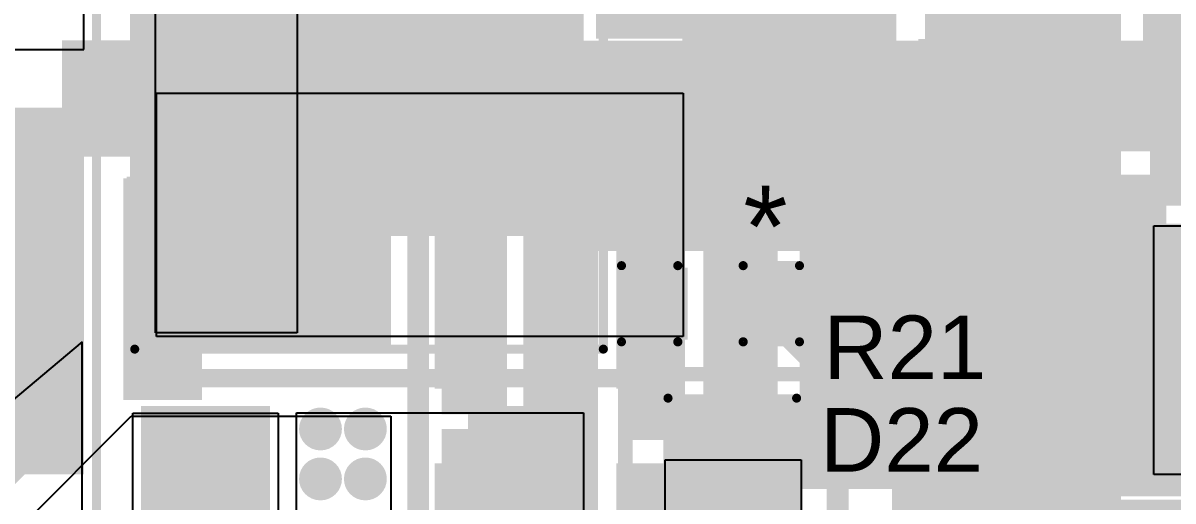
# Model space of a CAD drawing. Header units: millimetres. Extents: x -35.7 to 35.7, y -3.2 to 68.2.
# Drawn here: x -0.57 to 15.51, y 35.8 to 42.48 of the extents above; entities that cross this region are included whole.
import ezdxf

# ---------------------------------------------------------------- set-up
doc = ezdxf.new("R2010")
doc.units = ezdxf.units.MM
for name, color, linetype in [('BottomLayer', 5, 'Continuous'), ('BottomPaste', 16, 'Continuous'), ('BottomSolder', 6, 'Continuous'), ('MultiLayer', 9, 'Continuous'), ('PadHoleLayer', 156, 'Continuous'), ('TopLayer', 1, 'Continuous'), ('TopOverlay', 2, 'Continuous'), ('TopPaste', 8, 'Continuous'), ('TopSolder', 216, 'Continuous'), ('ViaHoleLayer', 16, 'Continuous')]:
    doc.layers.add(name, color=color, linetype=linetype)
doc.styles.add('Arial', font='', dxfattribs={"height": 0.2})
doc.styles.get('Arial').set_extended_font_data('Arial')

# ---------------------------------------------------------------- blocks, each defined once
blk = doc.blocks.new('DPAK_1')
at = {"layer": 'TopLayer'}
for points in [[(-2.9, 0.49), (-2.9, 6.69), (2.9, 6.69), (2.9, 0.49)], [(-3.085, -5.09), (-3.085, -2.09), (-1.485, -2.09), (-1.485, -5.09)], [(1.485, -5.09), (1.485, -2.09), (3.085, -2.09), (3.085, -5.09)]]:
    blk.add_hatch(color=1, dxfattribs=at).paths.add_polyline_path(points)
at = {"layer": 'TopPaste'}
for points in [[(-2.9, 0.49), (-2.9, 6.69), (2.9, 6.69), (2.9, 0.49)], [(-3.085, -5.09), (-3.085, -2.09), (-1.485, -2.09), (-1.485, -5.09)], [(1.485, -5.09), (1.485, -2.09), (3.085, -2.09), (3.085, -5.09)]]:
    blk.add_hatch(color=8, dxfattribs=at).paths.add_polyline_path(points)
at = {"layer": 'TopSolder'}
for points in [[(-3.002, 0.388), (-3.002, 6.792), (3.002, 6.792), (3.002, 0.388)], [(-3.187, -5.192), (-3.187, -1.988), (-1.383, -1.988), (-1.383, -5.192)], [(1.383, -5.192), (1.383, -1.988), (3.187, -1.988), (3.187, -5.192)]]:
    blk.add_hatch(color=216, dxfattribs=at).paths.add_polyline_path(points)
at = {"layer": 'TopOverlay', "const_width": 0.127}
for points in [[(-3.277, 4.877), (-3.023, 4.877)], [(-3.277, -1.194), (-3.277, 4.877)], [(3.023, 4.877), (3.277, 4.877)], [(3.277, -1.194), (3.277, 4.877)], [(-3.277, -1.194), (3.277, -1.194)]]:
    blk.add_lwpolyline(points, dxfattribs=at)
at = {"layer": 'TopOverlay'}
for points, const_width in [([(-3.308, 4.877, 1), (-3.245, 4.877, 1)], 0.0635), ([(-3.308, 4.877, 1), (-3.245, 4.877, 1)], 0.0635), ([(-3.054, 4.877, 1), (-2.991, 4.877, 1)], 0.0635), ([(2.991, 4.877, 1), (3.054, 4.877, 1)], 0.0635), ([(3.245, 4.877, 1), (3.308, 4.877, 1)], 0.0635), ([(3.245, 4.877, 1), (3.308, 4.877, 1)], 0.0635), ([(-3.308, -1.194, 1), (-3.245, -1.194, 1)], 0.0635), ([(-3.308, -1.194, 1), (-3.245, -1.194, 1)], 0.0635), ([(3.245, -1.194, 1), (3.308, -1.194, 1)], 0.0635), ([(3.245, -1.194, 1), (3.308, -1.194, 1)], 0.0635), ([(-3.302, -4.623, 1), (-3.607, -4.623, 1)], 0.127), ([(-3.639, -4.623, 1), (-3.575, -4.623, 1)], 0.0635), ([(-3.334, -4.623, 1), (-3.27, -4.623, 1)], 0.0635)]:
    blk.add_lwpolyline(points, format="xyb", close=True, dxfattribs=dict(at, const_width=const_width))
blk = doc.blocks.new('C___0603_5')
at = {"layer": 'TopLayer'}
for points in [[(-0.381, 0.445), (-0.381, -0.445), (-1.143, -0.445), (-1.143, 0.445)], [(1.143, 0.445), (1.143, -0.445), (0.381, -0.445), (0.381, 0.445)]]:
    blk.add_hatch(color=1, dxfattribs=at).paths.add_polyline_path(points)
at = {"layer": 'TopPaste'}
for points in [[(-0.381, 0.445), (-0.381, -0.445), (-1.143, -0.445), (-1.143, 0.445)], [(1.143, 0.445), (1.143, -0.445), (0.381, -0.445), (0.381, 0.445)]]:
    blk.add_hatch(color=8, dxfattribs=at).paths.add_polyline_path(points)
at = {"layer": 'TopSolder'}
for points in [[(-0.321, 0.504), (-0.321, -0.504), (-1.203, -0.504), (-1.203, 0.504)], [(1.203, 0.504), (1.203, -0.504), (0.321, -0.504), (0.321, 0.504)]]:
    blk.add_hatch(color=216, dxfattribs=at).paths.add_polyline_path(points)
at = {"layer": 'TopOverlay', "const_width": 0.127}
for points in [[(-1.245, 0.533), (-1.245, -0.533)], [(-0.457, 0.533), (-1.245, 0.533)], [(1.245, 0.533), (0.457, 0.533)], [(1.245, 0.533), (1.245, -0.533)], [(-0.457, -0.533), (-1.245, -0.533)], [(1.245, -0.533), (0.457, -0.533)]]:
    blk.add_lwpolyline(points, dxfattribs=at)
at = {"layer": 'TopOverlay', "const_width": 0.0635}
for points in [[(-1.276, 0.533, 1), (-1.213, 0.533, 1)], [(-1.276, 0.533, 1), (-1.213, 0.533, 1)], [(-0.489, 0.533, 1), (-0.425, 0.533, 1)], [(0.425, 0.533, 1), (0.489, 0.533, 1)], [(1.213, 0.533, 1), (1.276, 0.533, 1)], [(1.213, 0.533, 1), (1.276, 0.533, 1)], [(-1.276, -0.533, 1), (-1.213, -0.533, 1)], [(-1.276, -0.533, 1), (-1.213, -0.533, 1)], [(-0.489, -0.533, 1), (-0.425, -0.533, 1)], [(0.425, -0.533, 1), (0.489, -0.533, 1)], [(1.213, -0.533, 1), (1.276, -0.533, 1)], [(1.213, -0.533, 1), (1.276, -0.533, 1)]]:
    blk.add_lwpolyline(points, format="xyb", close=True, dxfattribs=at)
blk = doc.blocks.new('SOD_123_6')
at = {"layer": 'TopLayer'}
for points in [[(-2.225, 0.325), (-1.255, 0.325), (-1.255, -0.325), (-2.225, -0.325)], [(1.255, 0.325), (2.225, 0.325), (2.225, -0.325), (1.255, -0.325)]]:
    blk.add_hatch(color=1, dxfattribs=at).paths.add_polyline_path(points)
at = {"layer": 'TopOverlay'}
for points in [[(-3.253, -0.863), (-2.313, -0.863), (-2.313, 0.925), (-3.253, 0.925)], [(-2.364, 0.382), (-1.475, 0.382), (-1.475, 0.925), (-2.364, 0.925)], [(-2.364, -0.923), (-1.475, -0.923), (-1.475, -0.38), (-2.364, -0.38)]]:
    blk.add_hatch(color=2, dxfattribs=at).paths.add_polyline_path(points)
at = {"layer": 'TopPaste'}
for points in [[(-2.225, 0.325), (-1.255, 0.325), (-1.255, -0.325), (-2.225, -0.325)], [(1.255, 0.325), (2.225, 0.325), (2.225, -0.325), (1.255, -0.325)]]:
    blk.add_hatch(color=8, dxfattribs=at).paths.add_polyline_path(points)
at = {"layer": 'TopSolder'}
for points in [[(-2.327, 0.427), (-1.153, 0.427), (-1.153, -0.427), (-2.327, -0.427)], [(1.153, 0.427), (2.327, 0.427), (2.327, -0.427), (1.153, -0.427)]]:
    blk.add_hatch(color=216, dxfattribs=at).paths.add_polyline_path(points)
at = {"layer": 'TopOverlay', "const_width": 0.127}
for points in [[(1.397, 0.899), (-3.2, 0.899)], [(1.397, 0.584), (1.397, 0.899)], [(1.397, -0.899), (1.397, -0.584)], [(1.397, -0.899), (-3.2, -0.899)]]:
    blk.add_lwpolyline(points, dxfattribs=at)
at = {"layer": 'TopOverlay', "const_width": 0.0635}
for points in [[(-3.232, 0.899, 1), (-3.169, 0.899, 1)], [(1.365, 0.899, 1), (1.429, 0.899, 1)], [(1.365, 0.899, 1), (1.429, 0.899, 1)], [(1.365, 0.584, 1), (1.429, 0.584, 1)], [(1.365, -0.584, 1), (1.429, -0.584, 1)], [(-3.232, -0.899, 1), (-3.169, -0.899, 1)], [(1.365, -0.899, 1), (1.429, -0.899, 1)], [(1.365, -0.899, 1), (1.429, -0.899, 1)]]:
    blk.add_lwpolyline(points, format="xyb", close=True, dxfattribs=at)
blk = doc.blocks.new('CAP__2917_24')
at = {"layer": 'TopLayer'}
for points in [[(-1.395, 1.285), (1.395, 1.285), (1.395, -1.285), (-1.395, -1.285)], [(5.045, 1.285), (7.835, 1.285), (7.835, -1.285), (5.045, -1.285)]]:
    blk.add_hatch(color=1, dxfattribs=at).paths.add_polyline_path(points)
at = {"layer": 'TopPaste'}
for points in [[(-1.395, 1.285), (1.395, 1.285), (1.395, -1.285), (-1.395, -1.285)], [(5.045, 1.285), (7.835, 1.285), (7.835, -1.285), (5.045, -1.285)]]:
    blk.add_hatch(color=8, dxfattribs=at).paths.add_polyline_path(points)
at = {"layer": 'TopSolder'}
for points in [[(-1.497, 1.387), (1.497, 1.387), (1.497, -1.387), (-1.497, -1.387)], [(4.943, 1.387), (7.937, 1.387), (7.937, -1.387), (4.943, -1.387)]]:
    blk.add_hatch(color=216, dxfattribs=at).paths.add_polyline_path(points)
at = {"layer": 'TopOverlay', "const_width": 0.254}
for points in [[(-1.225, 1.6), (-1.225, 2.337)], [(-0.387, 1.575), (-0.387, 2.311)], [(-0.387, 2.311), (7.03, 2.311)], [(7.03, 1.575), (7.03, 2.311)], [(-1.631, 1.956), (-0.793, 1.956)], [(-0.387, -2.311), (-0.387, -1.575)], [(7.03, -2.311), (7.03, -1.575)], [(-0.387, -2.311), (7.03, -2.311)]]:
    blk.add_lwpolyline(points, dxfattribs=at)
at = {"layer": 'TopOverlay', "const_width": 0.127}
for points in [[(-1.289, 2.337, 1), (-1.162, 2.337, 1)], [(-0.45, 2.311, 1), (-0.323, 2.311, 1)], [(-0.45, 2.311, 1), (-0.323, 2.311, 1)], [(6.966, 2.311, 1), (7.093, 2.311, 1)], [(6.966, 2.311, 1), (7.093, 2.311, 1)], [(-1.695, 1.956, 1), (-1.568, 1.956, 1)], [(-0.857, 1.956, 1), (-0.73, 1.956, 1)], [(-1.289, 1.6, 1), (-1.162, 1.6, 1)], [(-0.45, 1.575, 1), (-0.323, 1.575, 1)], [(6.966, 1.575, 1), (7.093, 1.575, 1)], [(-0.45, -1.575, 1), (-0.323, -1.575, 1)], [(6.966, -1.575, 1), (7.093, -1.575, 1)], [(-0.45, -2.311, 1), (-0.323, -2.311, 1)], [(-0.45, -2.311, 1), (-0.323, -2.311, 1)], [(6.966, -2.311, 1), (7.093, -2.311, 1)], [(6.966, -2.311, 1), (7.093, -2.311, 1)]]:
    blk.add_lwpolyline(points, format="xyb", close=True, dxfattribs=at)
blk = doc.blocks.new('RES0603_B_47')
at = {"layer": 'BottomLayer'}
for points in [[(-1.143, -0.4445), (-1.143, 0.4445), (-0.381, 0.4445), (-0.381, -0.4445)], [(0.381, -0.4445), (0.381, 0.4445), (1.143, 0.4445), (1.143, -0.4445)]]:
    blk.add_hatch(color=5, dxfattribs=at).paths.add_polyline_path(points)
at = {"layer": 'BottomPaste'}
for points in [[(-1.143, -0.4445), (-1.143, 0.4445), (-0.381, 0.4445), (-0.381, -0.4445)], [(0.381, -0.4445), (0.381, 0.4445), (1.143, 0.4445), (1.143, -0.4445)]]:
    blk.add_hatch(color=16, dxfattribs=at).paths.add_polyline_path(points)
at = {"layer": 'BottomSolder'}
for points in [[(-1.2446, -0.5461), (-1.2446, 0.5461), (-0.2794, 0.5461), (-0.2794, -0.5461)], [(0.2794, -0.5461), (0.2794, 0.5461), (1.2446, 0.5461), (1.2446, -0.5461)]]:
    blk.add_hatch(color=6, dxfattribs=at).paths.add_polyline_path(points)
blk = doc.blocks.new('RES0603_B_48')
at = {"layer": 'BottomLayer'}
for points in [[(-1.143, -0.4445), (-1.143, 0.4445), (-0.381, 0.4445), (-0.381, -0.4445)], [(0.381, -0.4445), (0.381, 0.4445), (1.143, 0.4445), (1.143, -0.4445)]]:
    blk.add_hatch(color=5, dxfattribs=at).paths.add_polyline_path(points)
at = {"layer": 'BottomPaste'}
for points in [[(-1.143, -0.4445), (-1.143, 0.4445), (-0.381, 0.4445), (-0.381, -0.4445)], [(0.381, -0.4445), (0.381, 0.4445), (1.143, 0.4445), (1.143, -0.4445)]]:
    blk.add_hatch(color=16, dxfattribs=at).paths.add_polyline_path(points)
at = {"layer": 'BottomSolder'}
for points in [[(-1.2446, -0.5461), (-1.2446, 0.5461), (-0.2794, 0.5461), (-0.2794, -0.5461)], [(0.2794, -0.5461), (0.2794, 0.5461), (1.2446, 0.5461), (1.2446, -0.5461)]]:
    blk.add_hatch(color=6, dxfattribs=at).paths.add_polyline_path(points)
blk = doc.blocks.new('RES0603_B_51')
at = {"layer": 'BottomLayer'}
for points in [[(-1.143, -0.4445), (-1.143, 0.4445), (-0.381, 0.4445), (-0.381, -0.4445)], [(0.381, -0.4445), (0.381, 0.4445), (1.143, 0.4445), (1.143, -0.4445)]]:
    blk.add_hatch(color=5, dxfattribs=at).paths.add_polyline_path(points)
at = {"layer": 'BottomPaste'}
for points in [[(-1.143, -0.4445), (-1.143, 0.4445), (-0.381, 0.4445), (-0.381, -0.4445)], [(0.381, -0.4445), (0.381, 0.4445), (1.143, 0.4445), (1.143, -0.4445)]]:
    blk.add_hatch(color=16, dxfattribs=at).paths.add_polyline_path(points)
at = {"layer": 'BottomSolder'}
for points in [[(-1.2446, -0.5461), (-1.2446, 0.5461), (-0.2794, 0.5461), (-0.2794, -0.5461)], [(0.2794, -0.5461), (0.2794, 0.5461), (1.2446, 0.5461), (1.2446, -0.5461)]]:
    blk.add_hatch(color=6, dxfattribs=at).paths.add_polyline_path(points)
blk = doc.blocks.new('AO4882_MS_B_53')
at = {"layer": 'BottomLayer'}
for points in [[(-3.7, 2.205), (-1.5, 2.205), (-1.5, 1.605), (-3.7, 1.605)], [(1.5, 2.205), (3.7, 2.205), (3.7, 1.605), (1.5, 1.605)], [(-3.7, 0.935), (-1.5, 0.935), (-1.5, 0.335), (-3.7, 0.335)], [(1.5, 0.935), (3.7, 0.935), (3.7, 0.335), (1.5, 0.335)], [(-3.7, -0.335), (-1.5, -0.335), (-1.5, -0.935), (-3.7, -0.935)], [(1.5, -0.335), (3.7, -0.335), (3.7, -0.935), (1.5, -0.935)], [(-3.7, -1.605), (-1.5, -1.605), (-1.5, -2.205), (-3.7, -2.205)], [(1.5, -1.605), (3.7, -1.605), (3.7, -2.205), (1.5, -2.205)]]:
    blk.add_hatch(color=5, dxfattribs=at).paths.add_polyline_path(points)
at = {"layer": 'BottomPaste'}
for points in [[(-3.7, 2.205), (-1.5, 2.205), (-1.5, 1.605), (-3.7, 1.605)], [(1.5, 2.205), (3.7, 2.205), (3.7, 1.605), (1.5, 1.605)], [(-3.7, 0.935), (-1.5, 0.935), (-1.5, 0.335), (-3.7, 0.335)], [(1.5, 0.935), (3.7, 0.935), (3.7, 0.335), (1.5, 0.335)], [(-3.7, -0.335), (-1.5, -0.335), (-1.5, -0.935), (-3.7, -0.935)], [(1.5, -0.335), (3.7, -0.335), (3.7, -0.935), (1.5, -0.935)], [(-3.7, -1.605), (-1.5, -1.605), (-1.5, -2.205), (-3.7, -2.205)], [(1.5, -1.605), (3.7, -1.605), (3.7, -2.205), (1.5, -2.205)]]:
    blk.add_hatch(color=16, dxfattribs=at).paths.add_polyline_path(points)
at = {"layer": 'BottomSolder'}
for points in [[(-3.802, 2.307), (-1.398, 2.307), (-1.398, 1.503), (-3.802, 1.503)], [(1.398, 2.307), (3.802, 2.307), (3.802, 1.503), (1.398, 1.503)], [(-3.802, 1.037), (-1.398, 1.037), (-1.398, 0.233), (-3.802, 0.233)], [(1.398, 1.037), (3.802, 1.037), (3.802, 0.233), (1.398, 0.233)], [(-3.802, -0.233), (-1.398, -0.233), (-1.398, -1.037), (-3.802, -1.037)], [(1.398, -0.233), (3.802, -0.233), (3.802, -1.037), (1.398, -1.037)], [(-3.802, -1.503), (-1.398, -1.503), (-1.398, -2.307), (-3.802, -2.307)], [(1.398, -1.503), (3.802, -1.503), (3.802, -2.307), (1.398, -2.307)]]:
    blk.add_hatch(color=6, dxfattribs=at).paths.add_polyline_path(points)
blk = doc.blocks.new('AO4882_MS_B_54')
at = {"layer": 'BottomLayer'}
for points in [[(-3.7, 2.205), (-1.5, 2.205), (-1.5, 1.605), (-3.7, 1.605)], [(1.5, 2.205), (3.7, 2.205), (3.7, 1.605), (1.5, 1.605)], [(-3.7, 0.935), (-1.5, 0.935), (-1.5, 0.335), (-3.7, 0.335)], [(1.5, 0.935), (3.7, 0.935), (3.7, 0.335), (1.5, 0.335)], [(-3.7, -0.335), (-1.5, -0.335), (-1.5, -0.935), (-3.7, -0.935)], [(1.5, -0.335), (3.7, -0.335), (3.7, -0.935), (1.5, -0.935)], [(-3.7, -1.605), (-1.5, -1.605), (-1.5, -2.205), (-3.7, -2.205)], [(1.5, -1.605), (3.7, -1.605), (3.7, -2.205), (1.5, -2.205)]]:
    blk.add_hatch(color=5, dxfattribs=at).paths.add_polyline_path(points)
at = {"layer": 'BottomPaste'}
for points in [[(-3.7, 2.205), (-1.5, 2.205), (-1.5, 1.605), (-3.7, 1.605)], [(1.5, 2.205), (3.7, 2.205), (3.7, 1.605), (1.5, 1.605)], [(-3.7, 0.935), (-1.5, 0.935), (-1.5, 0.335), (-3.7, 0.335)], [(1.5, 0.935), (3.7, 0.935), (3.7, 0.335), (1.5, 0.335)], [(-3.7, -0.335), (-1.5, -0.335), (-1.5, -0.935), (-3.7, -0.935)], [(1.5, -0.335), (3.7, -0.335), (3.7, -0.935), (1.5, -0.935)], [(-3.7, -1.605), (-1.5, -1.605), (-1.5, -2.205), (-3.7, -2.205)], [(1.5, -1.605), (3.7, -1.605), (3.7, -2.205), (1.5, -2.205)]]:
    blk.add_hatch(color=16, dxfattribs=at).paths.add_polyline_path(points)
at = {"layer": 'BottomSolder'}
for points in [[(-3.802, 2.307), (-1.398, 2.307), (-1.398, 1.503), (-3.802, 1.503)], [(1.398, 2.307), (3.802, 2.307), (3.802, 1.503), (1.398, 1.503)], [(-3.802, 1.037), (-1.398, 1.037), (-1.398, 0.233), (-3.802, 0.233)], [(1.398, 1.037), (3.802, 1.037), (3.802, 0.233), (1.398, 0.233)], [(-3.802, -0.233), (-1.398, -0.233), (-1.398, -1.037), (-3.802, -1.037)], [(1.398, -0.233), (3.802, -0.233), (3.802, -1.037), (1.398, -1.037)], [(-3.802, -1.503), (-1.398, -1.503), (-1.398, -2.307), (-3.802, -2.307)], [(1.398, -1.503), (3.802, -1.503), (3.802, -2.307), (1.398, -2.307)]]:
    blk.add_hatch(color=6, dxfattribs=at).paths.add_polyline_path(points)
blk = doc.blocks.new('CRS01_TE85L_Q_M__B_62')
at = {"layer": 'BottomLayer'}
for points in [[(-2, 0.6), (-0.8, 0.6), (-0.8, -0.6), (-2, -0.6)], [(0.8, 0.6), (2, 0.6), (2, -0.6), (0.8, -0.6)]]:
    blk.add_hatch(color=5, dxfattribs=at).paths.add_polyline_path(points)
at = {"layer": 'BottomPaste'}
for points in [[(-2, 0.6), (-0.8, 0.6), (-0.8, -0.6), (-2, -0.6)], [(0.8, 0.6), (2, 0.6), (2, -0.6), (0.8, -0.6)]]:
    blk.add_hatch(color=16, dxfattribs=at).paths.add_polyline_path(points)
at = {"layer": 'BottomSolder'}
for points in [[(-2.102, 0.702), (-0.698, 0.702), (-0.698, -0.702), (-2.102, -0.702)], [(0.698, 0.702), (2.102, 0.702), (2.102, -0.702), (0.698, -0.702)]]:
    blk.add_hatch(color=6, dxfattribs=at).paths.add_polyline_path(points)
blk = doc.blocks.new('CRS01_TE85L_Q_M__B_66')
at = {"layer": 'BottomLayer'}
for points in [[(-2, 0.6), (-0.8, 0.6), (-0.8, -0.6), (-2, -0.6)], [(0.8, 0.6), (2, 0.6), (2, -0.6), (0.8, -0.6)]]:
    blk.add_hatch(color=5, dxfattribs=at).paths.add_polyline_path(points)
at = {"layer": 'BottomPaste'}
for points in [[(-2, 0.6), (-0.8, 0.6), (-0.8, -0.6), (-2, -0.6)], [(0.8, 0.6), (2, 0.6), (2, -0.6), (0.8, -0.6)]]:
    blk.add_hatch(color=16, dxfattribs=at).paths.add_polyline_path(points)
at = {"layer": 'BottomSolder'}
for points in [[(-2.102, 0.702), (-0.698, 0.702), (-0.698, -0.702), (-2.102, -0.702)], [(0.698, 0.702), (2.102, 0.702), (2.102, -0.702), (0.698, -0.702)]]:
    blk.add_hatch(color=6, dxfattribs=at).paths.add_polyline_path(points)
blk = doc.blocks.new('PRT_10474_136')
at = {"layer": 'BottomLayer'}
h = blk.add_hatch(color=5, dxfattribs=at)
edge = h.paths.add_edge_path()
edge.add_arc((-3.6, 0), 2.9, 0, 360)
h = blk.add_hatch(color=5, dxfattribs=at)
edge = h.paths.add_edge_path()
edge.add_arc((3.6, 0), 2.9, 0, 360)
at = {"layer": 'BottomSolder'}
h = blk.add_hatch(color=6, dxfattribs=at)
edge = h.paths.add_edge_path()
edge.add_arc((-3.6, 0), 3.002, 0, 360)
h = blk.add_hatch(color=6, dxfattribs=at)
edge = h.paths.add_edge_path()
edge.add_arc((3.6, 0), 3.002, 0, 360)
at = {"layer": 'MultiLayer'}
h = blk.add_hatch(color=9, dxfattribs=at)
edge = h.paths.add_edge_path()
edge.add_arc((-3.6, 0), 2.9, 0, 360)
h = blk.add_hatch(color=9, dxfattribs=at)
edge = h.paths.add_edge_path()
edge.add_arc((3.6, 0), 2.9, 0, 360)
at = {"layer": 'PadHoleLayer'}
h = blk.add_hatch(color=156, dxfattribs=at)
edge = h.paths.add_edge_path()
edge.add_arc((-3.6, 0), 2.3, 0, 360)
h = blk.add_hatch(color=156, dxfattribs=at)
edge = h.paths.add_edge_path()
edge.add_arc((3.6, 0), 2.3, 0, 360)
at = {"layer": 'TopLayer'}
h = blk.add_hatch(color=1, dxfattribs=at)
edge = h.paths.add_edge_path()
edge.add_arc((-3.6, 0), 2.9, 0, 360)
h = blk.add_hatch(color=1, dxfattribs=at)
edge = h.paths.add_edge_path()
edge.add_arc((3.6, 0), 2.9, 0, 360)
at = {"layer": 'TopSolder'}
h = blk.add_hatch(color=216, dxfattribs=at)
edge = h.paths.add_edge_path()
edge.add_arc((-3.6, 0), 3.002, 0, 360)
h = blk.add_hatch(color=216, dxfattribs=at)
edge = h.paths.add_edge_path()
edge.add_arc((3.6, 0), 3.002, 0, 360)
at = {"layer": 'TopOverlay', "const_width": 0.127}
for points in [[(-6.756, 2.769), (-5.334, 4.191)], [(7.899, 4.191), (-5.334, 4.191)], [(7.899, -4.064), (7.899, 4.191)], [(-8.077, 1.448), (-6.756, 2.769)], [(-8.077, -1.321), (-8.077, 1.448)], [(7.188, -0.446), (7.188, 0.596)], [(-6.657, 0.076), (-7.698, 0.076)], [(7.698, 0.076), (6.657, 0.076)], [(-6.756, -2.642), (-8.077, -1.321)], [(-5.334, -4.064), (-6.756, -2.642)], [(7.899, -4.064), (-5.334, -4.064)]]:
    blk.add_lwpolyline(points, dxfattribs=at)
at = {"layer": 'TopOverlay', "const_width": 0.0635}
for points in [[(-5.366, 4.191, 1), (-5.302, 4.191, 1)], [(-5.366, 4.191, 1), (-5.302, 4.191, 1)], [(7.868, 4.191, 1), (7.931, 4.191, 1)], [(7.868, 4.191, 1), (7.931, 4.191, 1)], [(-6.788, 2.769, 1), (-6.725, 2.769, 1)], [(-6.788, 2.769, 1), (-6.725, 2.769, 1)], [(-8.109, 1.448, 1), (-8.045, 1.448, 1)], [(-8.109, 1.448, 1), (-8.045, 1.448, 1)], [(7.156, 0.596, 1), (7.22, 0.596, 1)], [(-7.73, 0.076, 1), (-7.666, 0.076, 1)], [(-6.689, 0.076, 1), (-6.625, 0.076, 1)], [(6.625, 0.076, 1), (6.689, 0.076, 1)], [(7.666, 0.076, 1), (7.73, 0.076, 1)], [(7.156, -0.446, 1), (7.22, -0.446, 1)], [(-8.109, -1.321, 1), (-8.045, -1.321, 1)], [(-8.109, -1.321, 1), (-8.045, -1.321, 1)], [(-6.788, -2.642, 1), (-6.725, -2.642, 1)], [(-6.788, -2.642, 1), (-6.725, -2.642, 1)], [(-5.366, -4.064, 1), (-5.302, -4.064, 1)], [(-5.366, -4.064, 1), (-5.302, -4.064, 1)], [(7.868, -4.064, 1), (7.931, -4.064, 1)], [(7.868, -4.064, 1), (7.931, -4.064, 1)]]:
    blk.add_lwpolyline(points, format="xyb", close=True, dxfattribs=at)

msp = doc.modelspace()

# ---------------------------------------------------------------- hatches: boundary and pattern name
at = {"layer": 'BottomLayer'}
for points in [[(-0.025, 40.615), (4.521, 40.615), (4.521, 42.24), (-0.025, 42.24)], [(4.775, 40.715), (13.792, 40.715), (13.792, 42.239), (4.775, 42.239)], [(14.072, 40.715), (18.085, 40.715), (18.085, 42.239), (14.072, 42.239)], [(5.283, 37.008), (6.198, 37.008), (6.198, 40.386), (5.283, 40.386)], [(10.287, 35.966), (13.792, 35.966), (13.792, 40.386), (10.287, 40.386)], [(1.93, 37.211), (1.93, 40.31), (0.829, 40.31), (0.829, 37.211)], [(0.838, 37.948), (4.572, 37.948), (4.572, 40.294), (0.838, 40.294)], [(14.072, 36.144), (15.418, 36.144), (15.418, 40.361), (14.072, 40.361)], [(6.426, 36.043), (7.468, 36.043), (7.468, 39.675), (6.426, 39.675)], [(7.772, 36.652), (8.687, 36.652), (8.687, 39.7), (7.772, 39.7)], [(8.941, 35.56), (9.982, 35.56), (9.982, 39.7), (8.941, 39.7)], [(19.355, 37.313), (19.355, 39.675), (15.215, 39.675), (15.215, 37.313)], [(14.072, 35.865), (18.059, 35.865), (18.059, 39.497), (14.072, 39.497)], [(5.283, 32.842), (7.468, 32.842), (7.468, 36.805), (5.283, 36.805)], [(7.849, 32.664), (9.982, 32.664), (9.982, 36.297), (7.849, 36.297)]]:
    msp.add_hatch(color=5, dxfattribs=at).paths.add_polyline_path(points)
h = msp.add_hatch(color=5, dxfattribs=at)
edge = h.paths.add_edge_path()
edge.add_arc((1.397, 37.516), 0.3, 0, 360)
h = msp.add_hatch(color=5, dxfattribs=at)
edge = h.paths.add_edge_path()
edge.add_arc((8.199, 37.516), 0.3, 0, 360)
h = msp.add_hatch(color=5, dxfattribs=at)
edge = h.paths.add_edge_path()
edge.add_arc((9.373, 37.135), 0.3, 0, 360)
h = msp.add_hatch(color=5, dxfattribs=at)
edge = h.paths.add_edge_path()
edge.add_arc((3.588, 36.805), 0.3, 0, 360)
h = msp.add_hatch(color=5, dxfattribs=at)
edge = h.paths.add_edge_path()
edge.add_arc((4.216, 36.805), 0.3, 0, 360)
h = msp.add_hatch(color=5, dxfattribs=at)
edge = h.paths.add_edge_path()
edge.add_arc((3.588, 36.106), 0.3, 0, 360)
h = msp.add_hatch(color=5, dxfattribs=at)
edge = h.paths.add_edge_path()
edge.add_arc((4.216, 36.106), 0.3, 0, 360)
at = {"layer": 'BottomSolder'}
h = msp.add_hatch(color=6, dxfattribs=at)
edge = h.paths.add_edge_path()
edge.add_arc((1.397, 37.516), 0.15, 0, 360)
h = msp.add_hatch(color=6, dxfattribs=at)
edge = h.paths.add_edge_path()
edge.add_arc((8.199, 37.516), 0.15, 0, 360)
h = msp.add_hatch(color=6, dxfattribs=at)
edge = h.paths.add_edge_path()
edge.add_arc((9.373, 37.135), 0.15, 0, 360)
h = msp.add_hatch(color=6, dxfattribs=at)
edge = h.paths.add_edge_path()
edge.add_arc((3.588, 36.805), 0.15, 0, 360)
h = msp.add_hatch(color=6, dxfattribs=at)
edge = h.paths.add_edge_path()
edge.add_arc((4.216, 36.805), 0.15, 0, 360)
h = msp.add_hatch(color=6, dxfattribs=at)
edge = h.paths.add_edge_path()
edge.add_arc((3.588, 36.106), 0.15, 0, 360)
h = msp.add_hatch(color=6, dxfattribs=at)
edge = h.paths.add_edge_path()
edge.add_arc((4.216, 36.106), 0.15, 0, 360)
at = {"layer": 'TopLayer'}
for points in [[(8.839, 42.266), (8.839, 56.478), (7.442, 56.478), (7.442, 42.266)], [(4.267, 38.1), (4.267, 53.492), (0.965, 53.492), (0.965, 38.1)], [(12.04, 39.573), (14.783, 39.573), (14.783, 46.584), (12.04, 46.584)], [(15.189, 41.894), (21.463, 41.894), (21.463, 46.584), (15.189, 46.584)], [(11.566, 42.266), (11.566, 45.339), (7.442, 45.339), (7.442, 42.266)], [(2.108, 41.58), (4.597, 41.58), (4.597, 44.882), (2.108, 44.882)], [(15.189, 39.929), (18.669, 39.929), (18.669, 41.707), (15.189, 41.707)], [(14.783, 41.529), (6.909, 41.529), (6.909, 39.294), (14.783, 39.294)], [(-6.807, 36.17), (0.279, 36.17), (0.279, 41.3), (-6.807, 41.3)], [(14.783, 34.874), (14.783, 39.751), (11.582, 39.751), (11.582, 34.874)], [(16.51, 35.814), (11.582, 35.814), (11.582, 34.595), (16.51, 34.595)]]:
    msp.add_hatch(color=1, dxfattribs=at).paths.add_polyline_path(points)
h = msp.add_hatch(color=1, dxfattribs=at)
edge = h.paths.add_edge_path()
edge.add_arc((1.397, 37.516), 0.3, 0, 360)
h = msp.add_hatch(color=1, dxfattribs=at)
edge = h.paths.add_edge_path()
edge.add_arc((8.199, 37.516), 0.3, 0, 360)
h = msp.add_hatch(color=1, dxfattribs=at)
edge = h.paths.add_edge_path()
edge.add_arc((9.373, 37.135), 0.3, 0, 360)
h = msp.add_hatch(color=1, dxfattribs=at)
edge = h.paths.add_edge_path()
edge.add_arc((3.588, 36.805), 0.3, 0, 360)
h = msp.add_hatch(color=1, dxfattribs=at)
edge = h.paths.add_edge_path()
edge.add_arc((4.216, 36.805), 0.3, 0, 360)
h = msp.add_hatch(color=1, dxfattribs=at)
edge = h.paths.add_edge_path()
edge.add_arc((3.588, 36.106), 0.3, 0, 360)
h = msp.add_hatch(color=1, dxfattribs=at)
edge = h.paths.add_edge_path()
edge.add_arc((4.216, 36.106), 0.3, 0, 360)
at = {"layer": 'TopSolder'}
h = msp.add_hatch(color=216, dxfattribs=at)
edge = h.paths.add_edge_path()
edge.add_arc((1.397, 37.516), 0.15, 0, 360)
h = msp.add_hatch(color=216, dxfattribs=at)
edge = h.paths.add_edge_path()
edge.add_arc((8.199, 37.516), 0.15, 0, 360)
h = msp.add_hatch(color=216, dxfattribs=at)
edge = h.paths.add_edge_path()
edge.add_arc((9.373, 37.135), 0.15, 0, 360)
h = msp.add_hatch(color=216, dxfattribs=at)
edge = h.paths.add_edge_path()
edge.add_arc((3.588, 36.805), 0.15, 0, 360)
h = msp.add_hatch(color=216, dxfattribs=at)
edge = h.paths.add_edge_path()
edge.add_arc((4.216, 36.805), 0.15, 0, 360)
h = msp.add_hatch(color=216, dxfattribs=at)
edge = h.paths.add_edge_path()
edge.add_arc((3.588, 36.106), 0.15, 0, 360)
h = msp.add_hatch(color=216, dxfattribs=at)
edge = h.paths.add_edge_path()
edge.add_arc((4.216, 36.106), 0.15, 0, 360)
at = {"layer": 'ViaHoleLayer'}
h = msp.add_hatch(color=16, dxfattribs=at)
edge = h.paths.add_edge_path()
edge.add_arc((1.397, 37.516), 0.15, 0, 360)
h = msp.add_hatch(color=16, dxfattribs=at)
edge = h.paths.add_edge_path()
edge.add_arc((8.199, 37.516), 0.15, 0, 360)
h = msp.add_hatch(color=16, dxfattribs=at)
edge = h.paths.add_edge_path()
edge.add_arc((9.373, 37.135), 0.15, 0, 360)
h = msp.add_hatch(color=16, dxfattribs=at)
edge = h.paths.add_edge_path()
edge.add_arc((3.588, 36.805), 0.15, 0, 360)
h = msp.add_hatch(color=16, dxfattribs=at)
edge = h.paths.add_edge_path()
edge.add_arc((4.216, 36.805), 0.15, 0, 360)
h = msp.add_hatch(color=16, dxfattribs=at)
edge = h.paths.add_edge_path()
edge.add_arc((3.588, 36.106), 0.15, 0, 360)
h = msp.add_hatch(color=16, dxfattribs=at)
edge = h.paths.add_edge_path()
edge.add_arc((4.216, 36.106), 0.15, 0, 360)

# ---------------------------------------------------------------- linework, layer by layer
at = {"layer": 'BottomLayer'}
for p, q in [((-0.838, 35.203), (0.941, 36.982)), ((0.941, 36.982), (4.572, 36.982)), ((4.572, 36.982), (4.572, 34.722))]:
    msp.add_line(p, q, dxfattribs=at)
for points, const_width in [([(10.82, 41.91), (10.947, 42.037)], 0.254), ([(10.82, 41.096), (10.82, 41.91)], 0.254), ([(0.711, 41.427), (1.041, 41.427)], 0.508), ([(1.041, 41.427), (2.172, 41.427)], 0.508), ([(0.432, 40.818), (1.041, 41.427)], 0.381), ([(4.953, 28.352), (4.953, 41.046)], 0.305), ([(5.41, 41.096), (10.846, 41.096)], 0.254), ([(0.102, 36.999), (0.102, 40.869)], 0.254), ([(5.766, 40.132), (10.541, 40.132)], 0.508), ([(-1.487, 35.411), (0.102, 36.999)], 0.254)]:
    msp.add_lwpolyline(points, dxfattribs=dict(at, const_width=const_width))
for points, const_width in [([(10.884, 42.037, 1), (11.011, 42.037, 1)], 0.127), ([(10.757, 41.91, 1), (10.884, 41.91, 1)], 0.127), ([(10.757, 41.91, 1), (10.884, 41.91, 1)], 0.127), ([(0.584, 41.427, 1), (0.838, 41.427, 1)], 0.254), ([(0.914, 41.427, 1), (1.168, 41.427, 1)], 0.254), ([(0.914, 41.427, 1), (1.168, 41.427, 1)], 0.254), ([(2.045, 41.427, 1), (2.299, 41.427, 1)], 0.254), ([(0.946, 41.427, 1), (1.137, 41.427, 1)], 0.191), ([(4.877, 41.046, 1), (5.029, 41.046, 1)], 0.152), ([(5.347, 41.096, 1), (5.474, 41.096, 1)], 0.127), ([(10.757, 41.096, 1), (10.884, 41.096, 1)], 0.127), ([(10.782, 41.096, 1), (10.909, 41.096, 1)], 0.127), ([(0.337, 40.818, 1), (0.527, 40.818, 1)], 0.191), ([(0.038, 40.869, 1), (0.165, 40.869, 1)], 0.127), ([(5.639, 40.132, 1), (5.893, 40.132, 1)], 0.254), ([(10.414, 40.132, 1), (10.668, 40.132, 1)], 0.254), ([(0.038, 36.999, 1), (0.165, 36.999, 1)], 0.127), ([(0.038, 36.999, 1), (0.165, 36.999, 1)], 0.127)]:
    msp.add_lwpolyline(points, format="xyb", close=True, dxfattribs=dict(at, const_width=const_width))
at = {"layer": 'TopLayer'}
for p, q in [((0.279, 42.113), (0.279, 47.955)), ((1.281, 38.151), (1.281, 45.781)), ((3.262, 45.781), (3.262, 38.151)), ((-8.077, 42.113), (0.279, 42.113)), ((1.295, 38.1), (1.295, 41.504)), ((1.295, 41.504), (8.661, 41.504)), ((8.661, 41.504), (8.661, 38.1)), ((15.24, 39.649), (20.701, 39.649)), ((15.24, 36.17), (15.24, 39.649)), ((3.262, 38.151), (1.281, 38.151)), ((0.254, 38.023), (-5.232, 33.426)), ((0.254, 35.144), (0.254, 38.023)), ((8.661, 38.1), (1.295, 38.1)), ((0.965, 34.055), (0.965, 37.026)), ((0.965, 37.026), (2.997, 37.026)), ((2.997, 37.026), (2.997, 34.023)), ((3.251, 35.046), (3.251, 37.033)), ((3.251, 37.033), (7.265, 37.033)), ((7.265, 37.033), (7.265, 35.046)), ((8.407, 33.223), (8.407, 36.373)), ((8.407, 36.373), (10.312, 36.373)), ((10.312, 36.373), (10.312, 33.858)), ((20.701, 36.17), (15.24, 36.17))]:
    msp.add_line(p, q, dxfattribs=at)
for points, const_width in [([(9.804, 38.367), (9.804, 38.43)], 0.305), ([(9.855, 38.379), (10.82, 37.414)], 0.305), ([(1.397, 37.516), (8.199, 37.516)], 0.254), ([(10.82, 33.833), (10.82, 37.414)], 0.305)]:
    msp.add_lwpolyline(points, dxfattribs=dict(at, const_width=const_width))
for points, const_width in [([(9.728, 38.43, 1), (9.881, 38.43, 1)], 0.152), ([(9.728, 38.367, 1), (9.881, 38.367, 1)], 0.152), ([(9.779, 38.379, 1), (9.931, 38.379, 1)], 0.152), ([(1.333, 37.516, 1), (1.46, 37.516, 1)], 0.127), ([(8.136, 37.516, 1), (8.263, 37.516, 1)], 0.127), ([(10.744, 37.414, 1), (10.897, 37.414, 1)], 0.152), ([(10.744, 37.414, 1), (10.897, 37.414, 1)], 0.152)]:
    msp.add_lwpolyline(points, format="xyb", close=True, dxfattribs=dict(at, const_width=const_width))
at = {"layer": 'TopOverlay', "const_width": 0.203}
for points in [[(7.851, 34.165), (7.851, 37.571)], [(7.851, 37.571), (10.389, 37.571)]]:
    msp.add_lwpolyline(points, dxfattribs=at)
at = {"layer": 'TopOverlay', "const_width": 0.102}
for points in [[(7.8, 37.571, 1), (7.902, 37.571, 1)], [(7.8, 37.571, 1), (7.902, 37.571, 1)], [(10.338, 37.571, 1), (10.439, 37.571, 1)]]:
    msp.add_lwpolyline(points, format="xyb", close=True, dxfattribs=at)

# ---------------------------------------------------------------- block references
for name, p, rotation in [('PRT_10474_136', (-3.734, 41.788), 270), ('AO4882_MS_B_54', (7.493, 41.173), 90), ('CRS01_TE85L_Q_M__B_62', (12.649, 40.157), 270), ('CRS01_TE85L_Q_M__B_66', (3.15, 40.005), 270), ('RES0603_B_48', (1.422, 40.615), 90), ('RES0603_B_47', (10.897, 40.411), 270), ('RES0603_B_51', (14.859, 40.411), 270), ('C___0603_5', (9.042, 38.557), 180), ('SOD_123_6', (9.347, 34.036), 270), ('AO4882_MS_B_53', (7.493, 32.521), 90)]:
    msp.add_blockref(name, p, dxfattribs=dict(rotation=rotation))
for name, p in [('CAP__2917_24', (10.146, 43.561)), ('DPAK_1', (4.267, 39.116))]:
    msp.add_blockref(name, p)

# ---------------------------------------------------------------- texts
at = {"layer": 'TopOverlay', "style": 'Arial'}
msp.add_text('*', height=1.143, rotation=360, dxfattribs=at).set_placement((9.5, 39.065))
for s, p in [('R21', (10.622, 37.503)), ('D22', (10.575, 36.208))]:
    msp.add_text(s, height=0.889, dxfattribs=at).set_placement(p)

doc.saveas('drawing.dxf')
